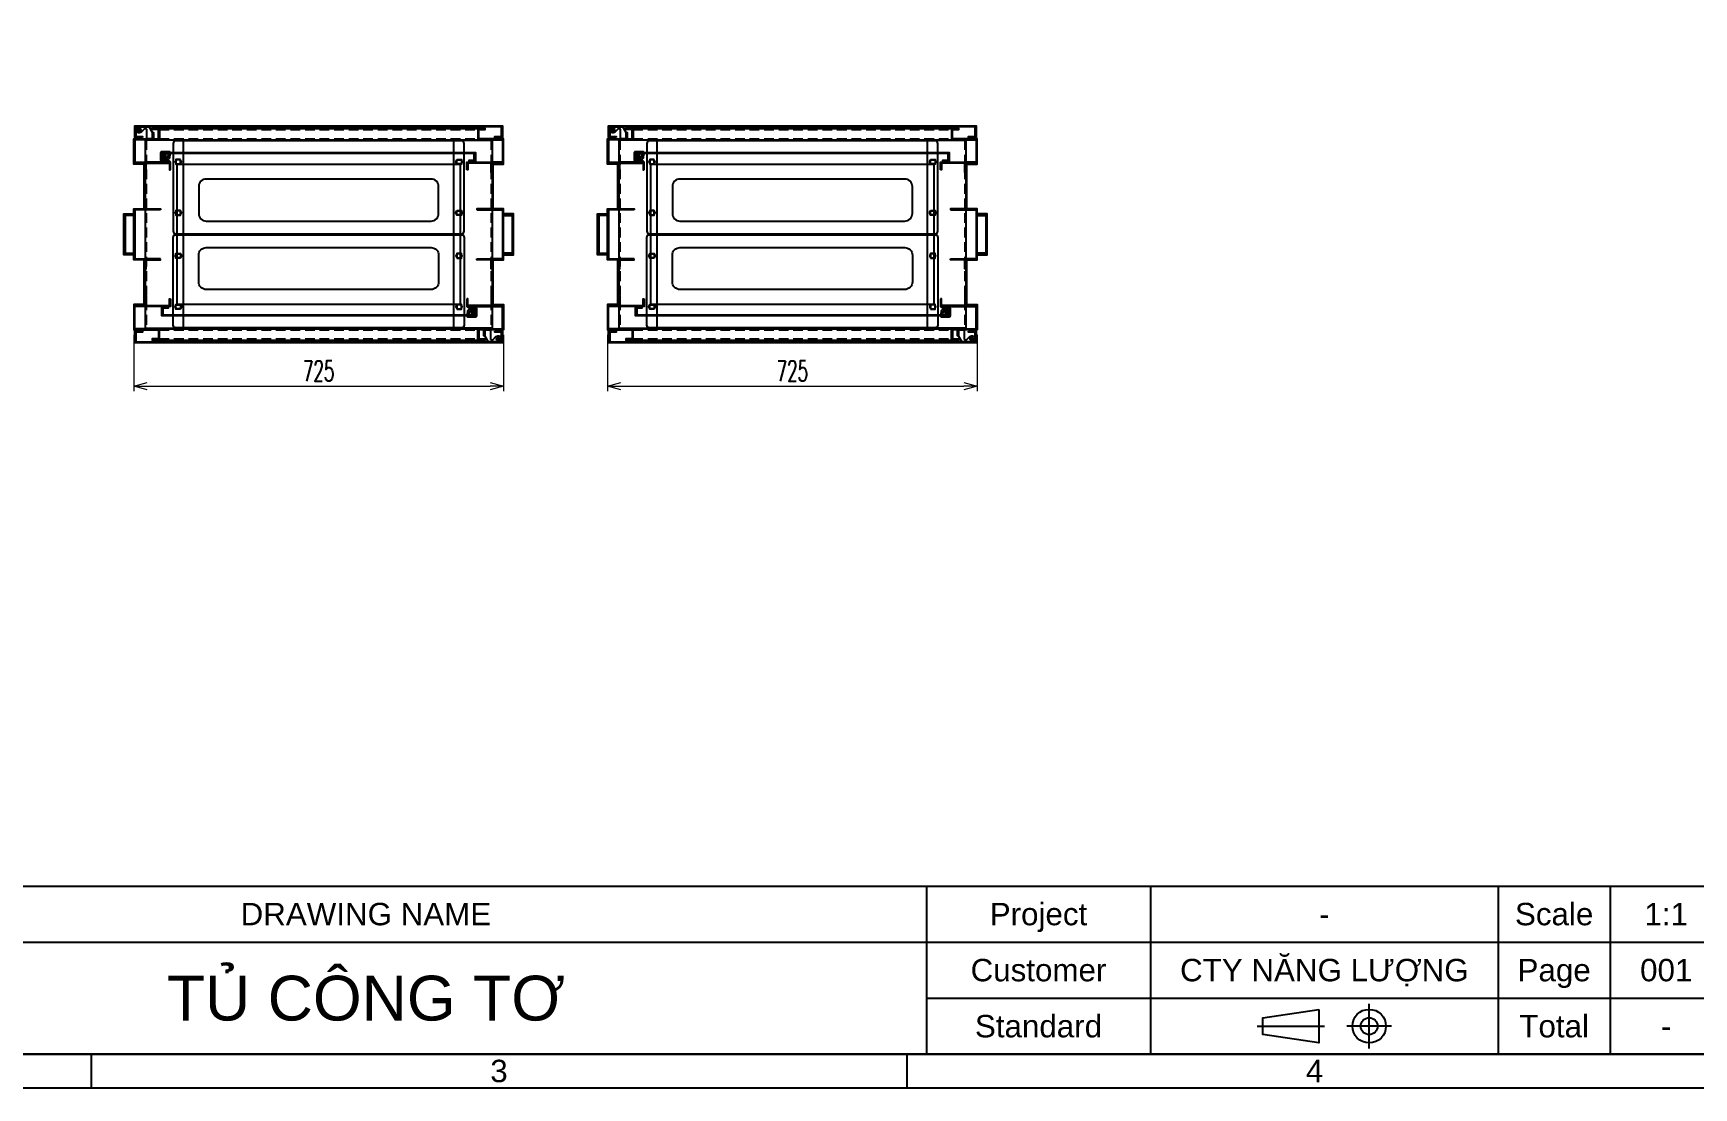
# Model space of a CAD drawing. Header units: millimetres. Extents: x -33730 to 17150, y -76829 to -27437.
# Drawn here: x -3911 to -652, y -71777 to -69707 of the extents above; entities that cross this region are included whole.
import ezdxf
from ezdxf.enums import TextEntityAlignment as Align

# ---------------------------------------------------------------- set-up
doc = ezdxf.new("R2010")
doc.units = ezdxf.units.MM
doc.header["$LTSCALE"] = 3
doc.linetypes.add('ACAD_ISO04W100', pattern=[30, 24, -3, 0, -3])
doc.linetypes.add('HIDDEN', pattern=[9.525, 6.35, -3.175])
for name, color, linetype in [('@.TEXT', 7, 'Continuous'), ('@.VISIBLE', 7, 'Continuous'), ('centerline', 6, 'ACAD_ISO04W100'), ('EQUIPMENT', 4, 'Continuous'), ('equipments', 2, 'Continuous'), ('S-DIM', 7, 'Continuous')]:
    doc.layers.add(name, color=color, linetype=linetype)
doc.styles.add('Ann_w01', font='romans.shx', dxfattribs={"width": 0.6, "bigfont": 'chineset.shx'})
doc.styles.add('Arial', font='arial.ttf')
doc.dimstyles.new('Dim 01_SC20', dxfattribs={"dimscale": 20, "dimtxt": 2, "dimasz": 1.3, "dimexe": 0.5, "dimexo": 0.5, "dimgap": 0.5, "dimtad": 1, "dimdec": 1, "dimzin": 12, "dimdsep": 46, "dimtxsty": 'Ann_w01', "dimblk": 'OPEN30', "dimcen": 1.5, "dimclrd": 6, "dimclre": 6, "dimclrt": 3, "dimadec": 1, "dimazin": 3, "dimtm": 1e-09, "dimtfac": 1, "dimtdec": 1, "dimtix": 1, "dimtmove": 0, "dimatfit": 3, "dimldrblk": 'OPEN30', "dimfxl": 1, "dimtolj": 1, "dimlwd": 0, "dimlwe": 0, "dimarcsym": 0})

# ---------------------------------------------------------------- blocks, each defined once
blk = doc.blocks.new('_Open30')
at = {"color": 0, "linetype": 'ByBlock', "lineweight": -2}
for p, q in [((-1, 0.27), (0, 0)), ((0, 0), (-1, -0.27)), ((0, 0), (-1, 0))]:
    blk.add_line(p, q, dxfattribs=at)
blk = doc.blocks.new('*D205')
at = {"layer": 'Defpoints', "color": 0, "transparency": 16777216}
for p in [(-2783.7, -70288.9), (-2058.7, -70288.9), (-2058.7, -70399.5)]:
    blk.add_point(p, dxfattribs=at)
at = {"layer": 'S-DIM', "color": 6, "lineweight": 0, "transparency": 16777216}
for p, q in [((-2783.7, -70298.9), (-2783.7, -70409.5)), ((-2058.7, -70298.9), (-2058.7, -70409.5)), ((-2757.7, -70399.5), (-2084.7, -70399.5))]:
    blk.add_line(p, q, dxfattribs=at)
at = {"layer": 'S-DIM', "color": 6, "lineweight": 0, "transparency": 16777216, "xscale": 26, "yscale": 26, "zscale": 26, "rotation": 180}
blk.add_blockref('_Open30', (-2783.7, -70399.5), dxfattribs=at)
at = {"layer": 'S-DIM', "color": 6, "lineweight": 0, "transparency": 16777216, "xscale": 26, "yscale": 26, "zscale": 26}
blk.add_blockref('_Open30', (-2058.7, -70399.5), dxfattribs=at)
at = {"layer": 'S-DIM', "color": 3, "transparency": 16777216, "insert": (-2421.2, -70369.5), "char_height": 40, "attachment_point": 5, "style": 'Ann_w01'}
blk.add_mtext('\\A1;725', dxfattribs=at)
blk = doc.blocks.new('HL011-1 Top')
at = {"layer": 'centerline'}
for p, q in [((-20.3, 18.5), (-20.3, 16.5)), ((-3.8, 0), (4.2, 0)), ((0.2, 4), (0.2, -4))]:
    blk.add_line(p, q, dxfattribs=at)
at = {"layer": 'EQUIPMENT'}
for points in [[(-26, 17.5), (-26, 5.8, 0.131652), (-25.9, 5.3), (-26, 5.5), (-28, 5.5), (-28, 17.5), (-15, 17.5), (-15, 0, 0.414214), (-13, -2), (-10.3, -2)], [(-9.9, -3), (-10.3, -2), (-4, 4.2, -1.496606), (0.2, -6), (-19.3, -6), (-20.5, -6), (-20.5, -4), (-20.5, -4)]]:
    blk.add_lwpolyline(points, format="xyb", dxfattribs=at)
blk.add_lwpolyline([(-25.9, 5.3), (-19.3, -6), (-18.8, -5)], dxfattribs=at)
blk.add_circle((0.2, 0), 3.5, dxfattribs=at)
blk = doc.blocks.new('HL003-2 Top')
at = {"layer": 'centerline'}
blk.add_line((-1.6, 14.6), (-1.6, 2.6), dxfattribs=at)
for points in [[(3.5, 0), (-3.5, 0)], [(0, -3.5), (0, 3.5)]]:
    blk.add_lwpolyline(points, dxfattribs=at)
at = {"layer": 'EQUIPMENT'}
blk.add_line((7.2, 10.2), (5.2, 12.1), dxfattribs=at)
for points in [[(-6.3, 8.8), (-6.3, 9.9), (-9.8, 11.9), (-9.8, 13.6), (5.7, 13.6), (5.7, 11.3), (7.2, 10.2), (7.2, -5.4, -0.414214), (5.2, -7.4), (-9.3, -7.4), (-10.8, -5.2), (4.2, -5.2, 0.414214), (5.2, -4.2), (5.2, 12.1), (-9.8, 12.1)], [(-6.8, -3), (0, -3, 1), (0, 3), (-8, 3), (-7.4, 2.4, -0.414214), (-7.4, 0, 0.414214), (-7.4, -2.4), (-6.8, -3)]]:
    blk.add_lwpolyline(points, format="xyb", dxfattribs=at)
for points in [[(-7.3, -5.2), (-7.3, -2.9), (-10.8, -2.9), (-9.3, 1.8), (-9.3, 5.6), (-6.3, 8.8)], [(-4.6, 4.1), (-4.6, 13.6)], [(-4.1, 4.1), (-4.1, 13.6)], [(0.9, 4.1), (0.9, 13.6)], [(1.4, 4.1), (1.4, 13.6)]]:
    blk.add_lwpolyline(points, dxfattribs=at)
blk.add_lwpolyline([(-4.6, 4.1), (1.4, 4.1), (-1.6, 3.6)], close=True, dxfattribs=at)
blk = doc.blocks.new('*D209')
at = {"layer": 'Defpoints', "color": 0, "transparency": 16777216}
for p in [(-3713.4, -70288.9), (-2988.4, -70288.9), (-2988.4, -70399.5)]:
    blk.add_point(p, dxfattribs=at)
at = {"layer": 'S-DIM', "color": 6, "lineweight": 0, "transparency": 16777216}
for p, q in [((-3713.4, -70298.9), (-3713.4, -70409.5)), ((-2988.4, -70298.9), (-2988.4, -70409.5)), ((-3687.4, -70399.5), (-3014.4, -70399.5))]:
    blk.add_line(p, q, dxfattribs=at)
at = {"layer": 'S-DIM', "color": 6, "lineweight": 0, "transparency": 16777216, "xscale": 26, "yscale": 26, "zscale": 26, "rotation": 180}
blk.add_blockref('_Open30', (-3713.4, -70399.5), dxfattribs=at)
at = {"layer": 'S-DIM', "color": 6, "lineweight": 0, "transparency": 16777216, "xscale": 26, "yscale": 26, "zscale": 26}
blk.add_blockref('_Open30', (-2988.4, -70399.5), dxfattribs=at)
at = {"layer": 'S-DIM', "color": 3, "transparency": 16777216, "insert": (-3350.9, -70369.5), "char_height": 40, "attachment_point": 5, "style": 'Ann_w01'}
blk.add_mtext('\\A1;725', dxfattribs=at)
blk = doc.blocks.new('Standard ISO')
at = {"color": 6}
for p, q in [((4, -2), (4, 2)), ((-6, 0), (0, 0)), ((6, 0), (2, 0))]:
    blk.add_line(p, q, dxfattribs=at)
blk.add_lwpolyline([(-0.5, 1.5), (-0.5, -1.5), (-5.5, -0.75), (-5.5, 0.75), (-0.5, 1.5)])
for radius in [1.5, 0.75]:
    blk.add_circle((4, 0), radius)
blk = doc.blocks.new('KHUNG BAN VE (Made by Tung)')
at = {"layer": '@.VISIBLE', "color": 8}
for p, q in [((223, 18), (223, 3)), ((243, 18), (243, 3)), ((274, 18), (274, 3)), ((284, 18), (284, 3)), ((123, 13), (294, 13)), ((223, 8), (294, 8)), ((148.5, 3), (148.5, 0)), ((221.25, 3), (221.25, 0))]:
    blk.add_line(p, q, dxfattribs=at)
for points in [[(0, 0), (297, 0), (297, 210), (0, 210)], [(3, 3), (294, 3), (294, 207), (3, 207)], [(3, 18), (294, 18), (294, 3), (3, 3)]]:
    blk.add_lwpolyline(points, close=True, dxfattribs=at)
blk.add_blockref('Standard ISO', (258.5, 5.5))
at = {"layer": '@.TEXT', "color": 2, "style": 'Arial'}
for s, p in [('DRAWING NAME', (173, 15.5)), ('Project', (233, 15.5)), ('Scale', (279, 15.5)), ('Customer', (233, 10.5)), ('Page', (279, 10.5)), ('Standard', (233, 5.5)), ('Total', (279, 5.5))]:
    blk.add_text(s, height=2, dxfattribs=at).set_placement(p, align=Align.MIDDLE_CENTER)
at = {"layer": '@.TEXT', "color": 1, "style": 'Arial'}
for s, p in [('3', (184.875, 1.5)), ('4', (257.625, 1.5))]:
    blk.add_text(s, height=2, dxfattribs=at).set_placement(p, align=Align.MIDDLE_CENTER)
for tag, height, p in [('DESIGNER_NAME', 2, (38, 15.5)), ('PROJECT_CODE', 2, (258.5, 15.5)), ('SCALE', 2, (289, 15.5)), ('APPROVED_NAME', 2, (38, 10.5)), ('CUSTOMER_NAME', 2, (258.5, 10.5)), ('PAGE', 2, (289, 10.5)), ('DRAWING_NAME', 4, (173, 8)), ('TOTAL', 2, (289, 5.5))]:
    blk.add_attdef(tag, text='', height=height, dxfattribs=at).set_placement(p, align=Align.MIDDLE_CENTER)

msp = doc.modelspace()

# ---------------------------------------------------------------- linework, layer by layer
at = {"layer": '@.VISIBLE'}
for p, q in [((-3663.35, -69893.91), (-3038.35, -69893.91)), ((-2733.73, -69893.91), (-2108.73, -69893.91)), ((-3663.35, -69915.91), (-3038.35, -69915.91)), ((-2733.73, -69915.91), (-2108.73, -69915.91)), ((-3663.35, -70286.91), (-3038.35, -70286.91)), ((-2733.73, -70286.91), (-2108.73, -70286.91)), ((-3663.35, -70308.91), (-3038.35, -70308.91)), ((-2733.73, -70308.91), (-2108.73, -70308.91))]:
    msp.add_line(p, q, dxfattribs=at)
at = {"layer": '@.VISIBLE', "linetype": 'HIDDEN'}
for p, q in [((-3663.35, -69895.91), (-3038.35, -69895.91)), ((-2733.73, -69895.91), (-2108.73, -69895.91)), ((-3663.35, -69913.91), (-3038.35, -69913.91)), ((-2733.73, -69913.91), (-2108.73, -69913.91)), ((-3663.35, -70288.91), (-3038.35, -70288.91)), ((-2733.73, -70288.91), (-2108.73, -70288.91)), ((-3663.35, -70306.91), (-3038.35, -70306.91)), ((-2733.73, -70306.91), (-2108.73, -70306.91))]:
    msp.add_line(p, q, dxfattribs=at)
at = {"layer": '@.VISIBLE', "color": 6, "linetype": 'HIDDEN'}
for p, q in [((-3689.35, -69916.91), (-3689.35, -70285.91)), ((-3012.35, -69916.91), (-3012.35, -70285.91)), ((-2759.73, -69916.91), (-2759.73, -70285.91)), ((-2082.73, -69916.91), (-2082.73, -70285.91))]:
    msp.add_line(p, q, dxfattribs=at)
at = {"layer": '@.VISIBLE', "color": 151}
for p, q in [((-3671.35, -70053.41), (-3671.35, -70051.41)), ((-3030.35, -70053.41), (-3030.35, -70051.41)), ((-2741.73, -70053.41), (-2741.73, -70051.41)), ((-2100.73, -70053.41), (-2100.73, -70051.41)), ((-3671.35, -70149.41), (-3671.35, -70151.41)), ((-3030.35, -70149.41), (-3030.35, -70151.41)), ((-2741.73, -70149.41), (-2741.73, -70151.41)), ((-2100.73, -70149.41), (-2100.73, -70151.41))]:
    msp.add_line(p, q, dxfattribs=at)
at = {"layer": '@.VISIBLE'}
for points in [[(-3693.35, -69963.91), (-3713.35, -69963.91), (-3713.35, -69913.91), (-3665.35, -69913.91), (-3665.35, -69895.91), (-3677.35, -69895.91), (-3677.35, -69893.91), (-3663.35, -69893.91), (-3663.35, -69915.91), (-3711.35, -69915.91), (-3711.35, -69961.91), (-3693.35, -69961.91)], [(-3008.35, -69963.91), (-2988.35, -69963.91), (-2988.35, -69913.91), (-3036.35, -69913.91), (-3036.35, -69895.91), (-3024.35, -69895.91), (-3024.35, -69893.91), (-3038.35, -69893.91), (-3038.35, -69915.91), (-2990.35, -69915.91), (-2990.35, -69961.91), (-3008.35, -69961.91)], [(-2763.73, -69963.91), (-2783.73, -69963.91), (-2783.73, -69913.91), (-2735.73, -69913.91), (-2735.73, -69895.91), (-2747.73, -69895.91), (-2747.73, -69893.91), (-2733.73, -69893.91), (-2733.73, -69915.91), (-2781.73, -69915.91), (-2781.73, -69961.91), (-2763.73, -69961.91)], [(-2078.73, -69963.91), (-2058.73, -69963.91), (-2058.73, -69913.91), (-2106.73, -69913.91), (-2106.73, -69895.91), (-2094.73, -69895.91), (-2094.73, -69893.91), (-2108.73, -69893.91), (-2108.73, -69915.91), (-2060.73, -69915.91), (-2060.73, -69961.91), (-2078.73, -69961.91)], [(-3628.35, -69963.91), (-3073.35, -69963.91), (-3073.35, -70238.91), (-3628.35, -70238.91)], [(-2698.73, -69963.91), (-2143.73, -69963.91), (-2143.73, -70238.91), (-2698.73, -70238.91)], [(-3713.35, -70141.41), (-3733.35, -70141.41), (-3733.35, -70061.41), (-3713.35, -70061.41), (-3713.35, -70064.41), (-3730.35, -70064.41), (-3730.35, -70138.41), (-3713.35, -70138.41)], [(-2988.35, -70141.41), (-2968.35, -70141.41), (-2968.35, -70061.41), (-2988.35, -70061.41), (-2988.35, -70064.41), (-2971.35, -70064.41), (-2971.35, -70138.41), (-2988.35, -70138.41)], [(-2783.73, -70141.41), (-2803.73, -70141.41), (-2803.73, -70061.41), (-2783.73, -70061.41), (-2783.73, -70064.41), (-2800.73, -70064.41), (-2800.73, -70138.41), (-2783.73, -70138.41)], [(-2058.73, -70141.41), (-2038.73, -70141.41), (-2038.73, -70061.41), (-2058.73, -70061.41), (-2058.73, -70064.41), (-2041.73, -70064.41), (-2041.73, -70138.41), (-2058.73, -70138.41)], [(-3693.35, -70238.91), (-3713.35, -70238.91), (-3713.35, -70288.91), (-3665.35, -70288.91), (-3665.35, -70306.91), (-3677.35, -70306.91), (-3677.35, -70308.91), (-3663.35, -70308.91), (-3663.35, -70286.91), (-3711.35, -70286.91), (-3711.35, -70240.91), (-3693.35, -70240.91)], [(-3008.35, -70238.91), (-2988.35, -70238.91), (-2988.35, -70288.91), (-3036.35, -70288.91), (-3036.35, -70306.91), (-3024.35, -70306.91), (-3024.35, -70308.91), (-3038.35, -70308.91), (-3038.35, -70286.91), (-2990.35, -70286.91), (-2990.35, -70240.91), (-3008.35, -70240.91)], [(-2763.73, -70238.91), (-2783.73, -70238.91), (-2783.73, -70288.91), (-2735.73, -70288.91), (-2735.73, -70306.91), (-2747.73, -70306.91), (-2747.73, -70308.91), (-2733.73, -70308.91), (-2733.73, -70286.91), (-2781.73, -70286.91), (-2781.73, -70240.91), (-2763.73, -70240.91)], [(-2078.73, -70238.91), (-2058.73, -70238.91), (-2058.73, -70288.91), (-2106.73, -70288.91), (-2106.73, -70306.91), (-2094.73, -70306.91), (-2094.73, -70308.91), (-2108.73, -70308.91), (-2108.73, -70286.91), (-2060.73, -70286.91), (-2060.73, -70240.91), (-2078.73, -70240.91)]]:
    msp.add_lwpolyline(points, close=True, dxfattribs=at)
at = {"layer": '@.VISIBLE', "color": 4}
for points in [[(-3696.35, -69911.41), (-3711.35, -69911.41), (-3711.35, -69888.41), (-2990.35, -69888.41), (-2990.35, -69911.41), (-3005.35, -69911.41), (-3005.35, -69909.41), (-2992.35, -69909.41), (-2992.35, -69890.41), (-3709.35, -69890.41), (-3709.35, -69909.41), (-3696.35, -69909.41)], [(-2766.73, -69911.41), (-2781.73, -69911.41), (-2781.73, -69888.41), (-2060.73, -69888.41), (-2060.73, -69911.41), (-2075.73, -69911.41), (-2075.73, -69909.41), (-2062.73, -69909.41), (-2062.73, -69890.41), (-2779.73, -69890.41), (-2779.73, -69909.41), (-2766.73, -69909.41)], [(-3646.35, -69958.11), (-3658.35, -69958.11), (-3658.35, -69941.11), (-3043.35, -69941.11), (-3043.35, -69958.11), (-3055.35, -69958.11), (-3055.35, -69956.11), (-3045.35, -69956.11), (-3045.35, -69943.11), (-3656.35, -69943.11), (-3656.35, -69956.11), (-3646.35, -69956.11)], [(-2716.73, -69958.11), (-2728.73, -69958.11), (-2728.73, -69941.11), (-2113.73, -69941.11), (-2113.73, -69958.11), (-2125.73, -69958.11), (-2125.73, -69956.11), (-2115.73, -69956.11), (-2115.73, -69943.11), (-2726.73, -69943.11), (-2726.73, -69956.11), (-2716.73, -69956.11)], [(-3055.35, -70244.71), (-3043.35, -70244.71), (-3043.35, -70261.71), (-3658.35, -70261.71), (-3658.35, -70244.71), (-3646.35, -70244.71), (-3646.35, -70246.71), (-3656.35, -70246.71), (-3656.35, -70259.71), (-3045.35, -70259.71), (-3045.35, -70246.71), (-3055.35, -70246.71)], [(-2125.73, -70244.71), (-2113.73, -70244.71), (-2113.73, -70261.71), (-2728.73, -70261.71), (-2728.73, -70244.71), (-2716.73, -70244.71), (-2716.73, -70246.71), (-2726.73, -70246.71), (-2726.73, -70259.71), (-2115.73, -70259.71), (-2115.73, -70246.71), (-2125.73, -70246.71)], [(-3005.35, -70291.41), (-2990.35, -70291.41), (-2990.35, -70314.41), (-3711.35, -70314.41), (-3711.35, -70291.41), (-3696.35, -70291.41), (-3696.35, -70293.41), (-3709.35, -70293.41), (-3709.35, -70312.41), (-2992.35, -70312.41), (-2992.35, -70293.41), (-3005.35, -70293.41)], [(-2075.73, -70291.41), (-2060.73, -70291.41), (-2060.73, -70314.41), (-2781.73, -70314.41), (-2781.73, -70291.41), (-2766.73, -70291.41), (-2766.73, -70293.41), (-2779.73, -70293.41), (-2779.73, -70312.41), (-2062.73, -70312.41), (-2062.73, -70293.41), (-2075.73, -70293.41)]]:
    msp.add_lwpolyline(points, close=True, dxfattribs=at)
at = {"layer": '@.VISIBLE', "color": 6}
for points in [[(-3616.35, -69916.91), (-3691.35, -69916.91), (-3691.35, -70285.91), (-3616.35, -70285.91)], [(-3085.35, -69916.91), (-3010.35, -69916.91), (-3010.35, -70285.91), (-3085.35, -70285.91)], [(-2686.73, -69916.91), (-2761.73, -69916.91), (-2761.73, -70285.91), (-2686.73, -70285.91)], [(-2155.73, -69916.91), (-2080.73, -69916.91), (-2080.73, -70285.91), (-2155.73, -70285.91)], [(-3621.85, -69954.66), (-3630.85, -69954.66), (-3630.85, -69963.66), (-3621.85, -69963.66)], [(-3079.85, -69954.66), (-3070.85, -69954.66), (-3070.85, -69963.66), (-3079.85, -69963.66)], [(-2692.23, -69954.66), (-2701.23, -69954.66), (-2701.23, -69963.66), (-2692.23, -69963.66)], [(-2150.23, -69954.66), (-2141.23, -69954.66), (-2141.23, -69963.66), (-2150.23, -69963.66)], [(-3621.85, -70054.66), (-3630.85, -70054.66), (-3630.85, -70063.66), (-3621.85, -70063.66)], [(-3079.85, -70054.66), (-3070.85, -70054.66), (-3070.85, -70063.66), (-3079.85, -70063.66)], [(-2692.23, -70054.66), (-2701.23, -70054.66), (-2701.23, -70063.66), (-2692.23, -70063.66)], [(-2150.23, -70054.66), (-2141.23, -70054.66), (-2141.23, -70063.66), (-2150.23, -70063.66)], [(-3621.85, -70148.16), (-3630.85, -70148.16), (-3630.85, -70139.16), (-3621.85, -70139.16)], [(-3079.85, -70148.16), (-3070.85, -70148.16), (-3070.85, -70139.16), (-3079.85, -70139.16)], [(-2692.23, -70148.16), (-2701.23, -70148.16), (-2701.23, -70139.16), (-2692.23, -70139.16)], [(-2150.23, -70148.16), (-2141.23, -70148.16), (-2141.23, -70139.16), (-2150.23, -70139.16)], [(-3621.85, -70248.16), (-3630.85, -70248.16), (-3630.85, -70239.16), (-3621.85, -70239.16)], [(-3079.85, -70248.16), (-3070.85, -70248.16), (-3070.85, -70239.16), (-3079.85, -70239.16)], [(-2692.23, -70248.16), (-2701.23, -70248.16), (-2701.23, -70239.16), (-2692.23, -70239.16)], [(-2150.23, -70248.16), (-2141.23, -70248.16), (-2141.23, -70239.16), (-2150.23, -70239.16)]]:
    msp.add_lwpolyline(points, close=True, dxfattribs=at)
at = {"layer": '@.VISIBLE', "color": 3}
for points in [[(-3631.35, -70100.41), (-3070.35, -70100.41, 0.4142136), (-3065.35, -70095.41), (-3065.35, -69922.91, 0.4142136), (-3070.35, -69917.91), (-3631.35, -69917.91, 0.4142136), (-3636.35, -69922.91), (-3636.35, -70095.41, 0.4142136)], [(-2701.73, -70100.41), (-2140.73, -70100.41, 0.4142136), (-2135.73, -70095.41), (-2135.73, -69922.91, 0.4142136), (-2140.73, -69917.91), (-2701.73, -69917.91, 0.4142136), (-2706.73, -69922.91), (-2706.73, -70095.41, 0.4142136)], [(-3624.35, -69955.16), (-3628.35, -69955.16, 0.4142136), (-3632.35, -69959.16), (-3632.35, -69959.16, 0.4142136), (-3628.35, -69963.16), (-3624.35, -69963.16, 0.4142136), (-3620.35, -69959.16), (-3620.35, -69959.16, 0.4142136)], [(-3077.35, -69955.16), (-3073.35, -69955.16, -0.4142136), (-3069.35, -69959.16), (-3069.35, -69959.16, -0.4142136), (-3073.35, -69963.16), (-3077.35, -69963.16, -0.4142136), (-3081.35, -69959.16), (-3081.35, -69959.16, -0.4142136)], [(-2694.73, -69955.16), (-2698.73, -69955.16, 0.4142136), (-2702.73, -69959.16), (-2702.73, -69959.16, 0.4142136), (-2698.73, -69963.16), (-2694.73, -69963.16, 0.4142136), (-2690.73, -69959.16), (-2690.73, -69959.16, 0.4142136)], [(-2147.73, -69955.16), (-2143.73, -69955.16, -0.4142136), (-2139.73, -69959.16), (-2139.73, -69959.16, -0.4142136), (-2143.73, -69963.16), (-2147.73, -69963.16, -0.4142136), (-2151.73, -69959.16), (-2151.73, -69959.16, -0.4142136)], [(-3571.35, -70075.41), (-3130.35, -70075.41, 0.4142136), (-3115.35, -70060.41), (-3115.35, -70007.91, 0.4142136), (-3130.35, -69992.91), (-3571.35, -69992.91, 0.4142136), (-3586.35, -70007.91), (-3586.35, -70060.41, 0.4142136)], [(-2641.73, -70075.41), (-2200.73, -70075.41, 0.4142136), (-2185.73, -70060.41), (-2185.73, -70007.91, 0.4142136), (-2200.73, -69992.91), (-2641.73, -69992.91, 0.4142136), (-2656.73, -70007.91), (-2656.73, -70060.41, 0.4142136)], [(-3624.35, -70055.16), (-3628.35, -70055.16, 0.4142136), (-3632.35, -70059.16), (-3632.35, -70059.16, 0.4142136), (-3628.35, -70063.16), (-3624.35, -70063.16, 0.4142136), (-3620.35, -70059.16), (-3620.35, -70059.16, 0.4142136)], [(-3077.35, -70055.16), (-3073.35, -70055.16, -0.4142136), (-3069.35, -70059.16), (-3069.35, -70059.16, -0.4142136), (-3073.35, -70063.16), (-3077.35, -70063.16, -0.4142136), (-3081.35, -70059.16), (-3081.35, -70059.16, -0.4142136)], [(-2694.73, -70055.16), (-2698.73, -70055.16, 0.4142136), (-2702.73, -70059.16), (-2702.73, -70059.16, 0.4142136), (-2698.73, -70063.16), (-2694.73, -70063.16, 0.4142136), (-2690.73, -70059.16), (-2690.73, -70059.16, 0.4142136)], [(-2147.73, -70055.16), (-2143.73, -70055.16, -0.4142136), (-2139.73, -70059.16), (-2139.73, -70059.16, -0.4142136), (-2143.73, -70063.16), (-2147.73, -70063.16, -0.4142136), (-2151.73, -70059.16), (-2151.73, -70059.16, -0.4142136)], [(-3631.35, -70102.41), (-3070.35, -70102.41, -0.4142136), (-3065.35, -70107.41), (-3065.35, -70279.91, -0.4142136), (-3070.35, -70284.91), (-3631.35, -70284.91, -0.4142136), (-3636.35, -70279.91), (-3636.35, -70107.41, -0.4142136)], [(-3571.35, -70127.41), (-3130.35, -70127.41, -0.4142136), (-3115.35, -70142.41), (-3115.35, -70194.91, -0.4142136), (-3130.35, -70209.91), (-3571.35, -70209.91, -0.4142136), (-3586.35, -70194.91), (-3586.35, -70142.41, -0.4142136)], [(-2701.73, -70102.41), (-2140.73, -70102.41, -0.4142136), (-2135.73, -70107.41), (-2135.73, -70279.91, -0.4142136), (-2140.73, -70284.91), (-2701.73, -70284.91, -0.4142136), (-2706.73, -70279.91), (-2706.73, -70107.41, -0.4142136)], [(-2641.73, -70127.41), (-2200.73, -70127.41, -0.4142136), (-2185.73, -70142.41), (-2185.73, -70194.91, -0.4142136), (-2200.73, -70209.91), (-2641.73, -70209.91, -0.4142136), (-2656.73, -70194.91), (-2656.73, -70142.41, -0.4142136)], [(-3624.35, -70147.66), (-3628.35, -70147.66, -0.4142136), (-3632.35, -70143.66), (-3632.35, -70143.66, -0.4142136), (-3628.35, -70139.66), (-3624.35, -70139.66, -0.4142136), (-3620.35, -70143.66), (-3620.35, -70143.66, -0.4142136)], [(-3077.35, -70147.66), (-3073.35, -70147.66, 0.4142136), (-3069.35, -70143.66), (-3069.35, -70143.66, 0.4142136), (-3073.35, -70139.66), (-3077.35, -70139.66, 0.4142136), (-3081.35, -70143.66), (-3081.35, -70143.66, 0.4142136)], [(-2694.73, -70147.66), (-2698.73, -70147.66, -0.4142136), (-2702.73, -70143.66), (-2702.73, -70143.66, -0.4142136), (-2698.73, -70139.66), (-2694.73, -70139.66, -0.4142136), (-2690.73, -70143.66), (-2690.73, -70143.66, -0.4142136)], [(-2147.73, -70147.66), (-2143.73, -70147.66, 0.4142136), (-2139.73, -70143.66), (-2139.73, -70143.66, 0.4142136), (-2143.73, -70139.66), (-2147.73, -70139.66, 0.4142136), (-2151.73, -70143.66), (-2151.73, -70143.66, 0.4142136)], [(-3624.35, -70247.66), (-3628.35, -70247.66, -0.4142136), (-3632.35, -70243.66), (-3632.35, -70243.66, -0.4142136), (-3628.35, -70239.66), (-3624.35, -70239.66, -0.4142136), (-3620.35, -70243.66), (-3620.35, -70243.66, -0.4142136)], [(-3077.35, -70247.66), (-3073.35, -70247.66, 0.4142136), (-3069.35, -70243.66), (-3069.35, -70243.66, 0.4142136), (-3073.35, -70239.66), (-3077.35, -70239.66, 0.4142136), (-3081.35, -70243.66), (-3081.35, -70243.66, 0.4142136)], [(-2694.73, -70247.66), (-2698.73, -70247.66, -0.4142136), (-2702.73, -70243.66), (-2702.73, -70243.66, -0.4142136), (-2698.73, -70239.66), (-2694.73, -70239.66, -0.4142136), (-2690.73, -70243.66), (-2690.73, -70243.66, -0.4142136)], [(-2147.73, -70247.66), (-2143.73, -70247.66, 0.4142136), (-2139.73, -70243.66), (-2139.73, -70243.66, 0.4142136), (-2143.73, -70239.66), (-2147.73, -70239.66, 0.4142136), (-2151.73, -70243.66), (-2151.73, -70243.66, 0.4142136)]]:
    msp.add_lwpolyline(points, format="xyb", close=True, dxfattribs=at)
at = {"layer": '@.VISIBLE', "color": 1}
for points in [[(-3710.85, -70240.91), (-3693.35, -70240.91), (-3693.35, -70151.41), (-3713.35, -70151.41), (-3713.35, -70051.41), (-3693.35, -70051.41), (-3693.35, -69961.91), (-3710.85, -69961.91), (-3710.85, -69959.91), (-3691.35, -69959.91), (-3691.35, -70053.41), (-3711.35, -70053.41), (-3711.35, -70149.41), (-3691.35, -70149.41), (-3691.35, -70242.91), (-3710.85, -70242.91)], [(-2990.85, -70240.91), (-3008.35, -70240.91), (-3008.35, -70151.41), (-2988.35, -70151.41), (-2988.35, -70051.41), (-3008.35, -70051.41), (-3008.35, -69961.91), (-2990.85, -69961.91), (-2990.85, -69959.91), (-3010.35, -69959.91), (-3010.35, -70053.41), (-2990.35, -70053.41), (-2990.35, -70149.41), (-3010.35, -70149.41), (-3010.35, -70242.91), (-2990.85, -70242.91)], [(-2781.23, -70240.91), (-2763.73, -70240.91), (-2763.73, -70151.41), (-2783.73, -70151.41), (-2783.73, -70051.41), (-2763.73, -70051.41), (-2763.73, -69961.91), (-2781.23, -69961.91), (-2781.23, -69959.91), (-2761.73, -69959.91), (-2761.73, -70053.41), (-2781.73, -70053.41), (-2781.73, -70149.41), (-2761.73, -70149.41), (-2761.73, -70242.91), (-2781.23, -70242.91)], [(-2061.23, -70240.91), (-2078.73, -70240.91), (-2078.73, -70151.41), (-2058.73, -70151.41), (-2058.73, -70051.41), (-2078.73, -70051.41), (-2078.73, -69961.91), (-2061.23, -69961.91), (-2061.23, -69959.91), (-2080.73, -69959.91), (-2080.73, -70053.41), (-2060.73, -70053.41), (-2060.73, -70149.41), (-2080.73, -70149.41), (-2080.73, -70242.91), (-2061.23, -70242.91)]]:
    msp.add_lwpolyline(points, close=True, dxfattribs=at)
at = {"layer": '@.VISIBLE', "color": 2}
for points in [[(-3641.35, -69974.91), (-3641.35, -69959.91), (-3691.35, -69959.91), (-3691.35, -69979.91), (-3689.35, -69979.91), (-3689.35, -69961.91), (-3643.35, -69961.91), (-3643.35, -69974.91)], [(-3060.35, -69974.91), (-3060.35, -69959.91), (-3010.35, -69959.91), (-3010.35, -69979.91), (-3012.35, -69979.91), (-3012.35, -69961.91), (-3058.35, -69961.91), (-3058.35, -69974.91)], [(-2711.73, -69974.91), (-2711.73, -69959.91), (-2761.73, -69959.91), (-2761.73, -69979.91), (-2759.73, -69979.91), (-2759.73, -69961.91), (-2713.73, -69961.91), (-2713.73, -69974.91)], [(-2130.73, -69974.91), (-2130.73, -69959.91), (-2080.73, -69959.91), (-2080.73, -69979.91), (-2082.73, -69979.91), (-2082.73, -69961.91), (-2128.73, -69961.91), (-2128.73, -69974.91)], [(-3641.35, -70227.91), (-3641.35, -70242.91), (-3691.35, -70242.91), (-3691.35, -70222.91), (-3689.35, -70222.91), (-3689.35, -70240.91), (-3643.35, -70240.91), (-3643.35, -70227.91)], [(-3060.35, -70227.91), (-3060.35, -70242.91), (-3010.35, -70242.91), (-3010.35, -70222.91), (-3012.35, -70222.91), (-3012.35, -70240.91), (-3058.35, -70240.91), (-3058.35, -70227.91)], [(-2711.73, -70227.91), (-2711.73, -70242.91), (-2761.73, -70242.91), (-2761.73, -70222.91), (-2759.73, -70222.91), (-2759.73, -70240.91), (-2713.73, -70240.91), (-2713.73, -70227.91)], [(-2130.73, -70227.91), (-2130.73, -70242.91), (-2080.73, -70242.91), (-2080.73, -70222.91), (-2082.73, -70222.91), (-2082.73, -70240.91), (-2128.73, -70240.91), (-2128.73, -70227.91)]]:
    msp.add_lwpolyline(points, close=True, dxfattribs=at)
at = {"layer": '@.VISIBLE', "color": 151}
for points in [[(-3661.35, -70053.41), (-3691.35, -70053.41), (-3691.35, -70033.41), (-3689.35, -70033.41), (-3689.35, -70051.41), (-3661.35, -70051.41)], [(-3040.35, -70053.41), (-3010.35, -70053.41), (-3010.35, -70033.41), (-3012.35, -70033.41), (-3012.35, -70051.41), (-3040.35, -70051.41)], [(-2731.73, -70053.41), (-2761.73, -70053.41), (-2761.73, -70033.41), (-2759.73, -70033.41), (-2759.73, -70051.41), (-2731.73, -70051.41)], [(-2110.73, -70053.41), (-2080.73, -70053.41), (-2080.73, -70033.41), (-2082.73, -70033.41), (-2082.73, -70051.41), (-2110.73, -70051.41)], [(-3661.35, -70149.41), (-3691.35, -70149.41), (-3691.35, -70169.41), (-3689.35, -70169.41), (-3689.35, -70151.41), (-3661.35, -70151.41)], [(-3040.35, -70149.41), (-3010.35, -70149.41), (-3010.35, -70169.41), (-3012.35, -70169.41), (-3012.35, -70151.41), (-3040.35, -70151.41)], [(-2731.73, -70149.41), (-2761.73, -70149.41), (-2761.73, -70169.41), (-2759.73, -70169.41), (-2759.73, -70151.41), (-2731.73, -70151.41)], [(-2110.73, -70149.41), (-2080.73, -70149.41), (-2080.73, -70169.41), (-2082.73, -70169.41), (-2082.73, -70151.41), (-2110.73, -70151.41)]]:
    msp.add_lwpolyline(points, close=True, dxfattribs=at)

# ---------------------------------------------------------------- block references
at = {"layer": '@.VISIBLE'}
ref = msp.add_blockref('KHUNG BAN VE (Made by Tung)', (-7064.18, -71776.64), dxfattribs=dict(at, xscale=22, yscale=22, zscale=22))
ref.add_attrib('TOTAL', '-', dxfattribs={"layer": '@.TEXT', "color": 1, "height": 44, "style": 'Arial'}).set_placement((-706.18, -71655.64), align=Align.MIDDLE_CENTER)
ref.add_attrib('PAGE', '001', dxfattribs={"layer": '@.TEXT', "color": 1, "height": 44, "style": 'Arial'}).set_placement((-706.18, -71545.64), align=Align.MIDDLE_CENTER)
ref.add_attrib('SCALE', '1:1', dxfattribs={"layer": '@.TEXT', "color": 1, "height": 44, "style": 'Arial'}).set_placement((-706.18, -71435.64), align=Align.MIDDLE_CENTER)
ref.add_attrib('CUSTOMER_NAME', 'CTY NĂNG LƯỢNG', dxfattribs={"layer": '@.TEXT', "color": 1, "height": 44, "style": 'Arial'}).set_placement((-1377.18, -71545.64), align=Align.MIDDLE_CENTER)
ref.add_attrib('PROJECT_CODE', '-', dxfattribs={"layer": '@.TEXT', "color": 1, "height": 44, "style": 'Arial'}).set_placement((-1377.18, -71435.64), align=Align.MIDDLE_CENTER)
ref.add_attrib('DRAWING_NAME', 'TỦ CÔNG TƠ', dxfattribs={"layer": '@.TEXT', "color": 1, "height": 88, "style": 'Arial'}).set_placement((-3258.18, -71600.64), align=Align.MIDDLE_CENTER)
at = {"layer": 'equipments', "rotation": 180}
for name, p in [('HL011-1 Top', (-3702.85, -69896.41)), ('HL011-1 Top', (-2773.23, -69896.41)), ('HL003-2 Top', (-3653.15, -69946.31)), ('HL003-2 Top', (-2723.53, -69946.31))]:
    msp.add_blockref(name, p, dxfattribs=at)
at = {"layer": 'equipments'}
for name, p in [('HL003-2 Top', (-3048.55, -70256.51)), ('HL003-2 Top', (-2118.93, -70256.51)), ('HL011-1 Top', (-2998.85, -70306.41)), ('HL011-1 Top', (-2069.23, -70306.41))]:
    msp.add_blockref(name, p, dxfattribs=at)

# ---------------------------------------------------------------- dimensions: what is measured, and where the dimension line sits
at = {"layer": 'S-DIM'}
for base, p1, p2, picture, middle in [((-2988.35, -70399.53), (-3713.35, -70288.91), (-2988.35, -70288.91), '*D209', (-3350.85, -70369.53)), ((-2058.73, -70399.53), (-2783.73, -70288.91), (-2058.73, -70288.91), '*D205', (-2421.23, -70369.53))]:
    dim = msp.add_linear_dim(base=base, p1=p1, p2=p2, dimstyle='Dim 01_SC20', dxfattribs=at)
    dim.commit()
    dim.dimension.update_dxf_attribs({"geometry": picture, "text_midpoint": middle})

doc.saveas('drawing.dxf')
